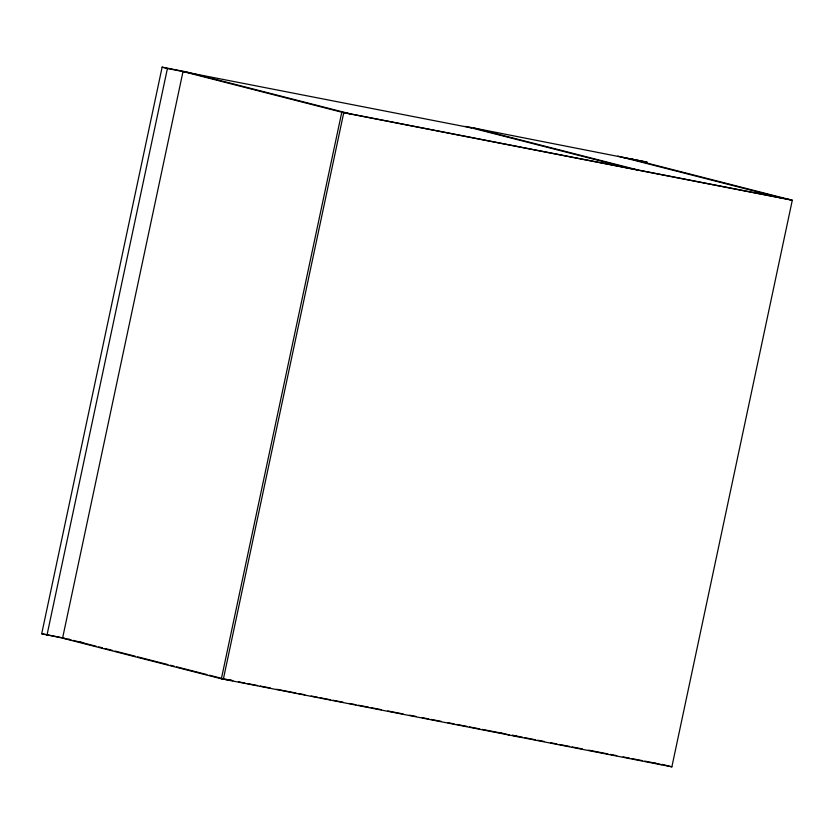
<?xml version="1.0" encoding="UTF-8"?>
<svg xmlns="http://www.w3.org/2000/svg" width="834" height="834" viewBox="0 0 834 834"><rect width="100%" height="100%" fill="white"/><g stroke="black" fill="none" stroke-linecap="round" stroke-linejoin="round"><path stroke-width="1.25" d="M68.857 639.251L70.973 639.793L41.7 633.757L162.13 67.158L186.118 71.839L350.197 113.831M46.985 635.112L167.415 68.513L162.13 67.158M343.754 112.694L223.324 679.293L62.571 638.156L183.011 71.557L343.754 112.694L792.3 200.243L671.87 766.842L221.364 678.782L341.794 112.183L790.34 199.733M167.415 68.513L191.403 73.194M192.154 73.392L471.596 127.936M623.154 157.47L647.142 162.15L465.56 126.382L629.628 168.364M41.7 633.757L64.426 638.198M78.521 641.721L83.619 642.722M225.67 679.303L232.133 680.565M238.514 681.816L244.894 683.056M247.437 683.557L257.654 685.548M260.198 686.048L270.414 688.04M276.794 689.28L295.924 693.023M298.478 693.523L304.858 694.764M311.238 696.004L317.618 697.255M320.173 697.756L330.379 699.747M332.933 700.247L343.139 702.238M349.519 703.479L355.899 704.73M358.453 705.22L368.659 707.222M371.213 707.712L381.419 709.703M387.8 710.954L403.114 713.946M409.494 715.186L415.874 716.427M422.254 717.678L428.634 718.918M431.178 719.419L441.394 721.41M447.775 722.661L454.155 723.902M456.698 724.402L466.915 726.393M469.459 726.894L479.665 728.885M482.219 729.385L501.515 733.149M522.501 737.246L512.305 735.254L517.591 736.61M525.045 737.746L535.23 739.727M537.784 740.227L544.143 741.468M550.513 742.708L556.883 743.959M559.426 744.449L569.622 746.44M572.166 746.941L582.361 748.932M588.721 750.173L607.83 753.905M610.373 754.395L616.743 755.635M623.113 756.886L629.482 758.127M632.026 758.627L642.211 760.608M644.765 761.108L655.024 763.11M631.546 159.106L792.3 200.243M617.869 156.114L781.938 198.096M473.952 128.029L638.02 170.011M662.342 764.403L671.87 766.842M653.95 762.766L661.508 764.695M500.358 732.711L509.199 734.973M230.351 680.064L232.874 680.711M73.236 640.376L96.129 646.235M98.652 646.882L102.478 647.851M104.938 648.487L112.559 650.437M115.009 651.062L135.244 656.243M137.652 656.858L167.853 664.583M170.365 665.23L174.306 666.241M176.662 666.835L206.863 674.57M209.376 675.206L229.757 680.429"/></g></svg>
